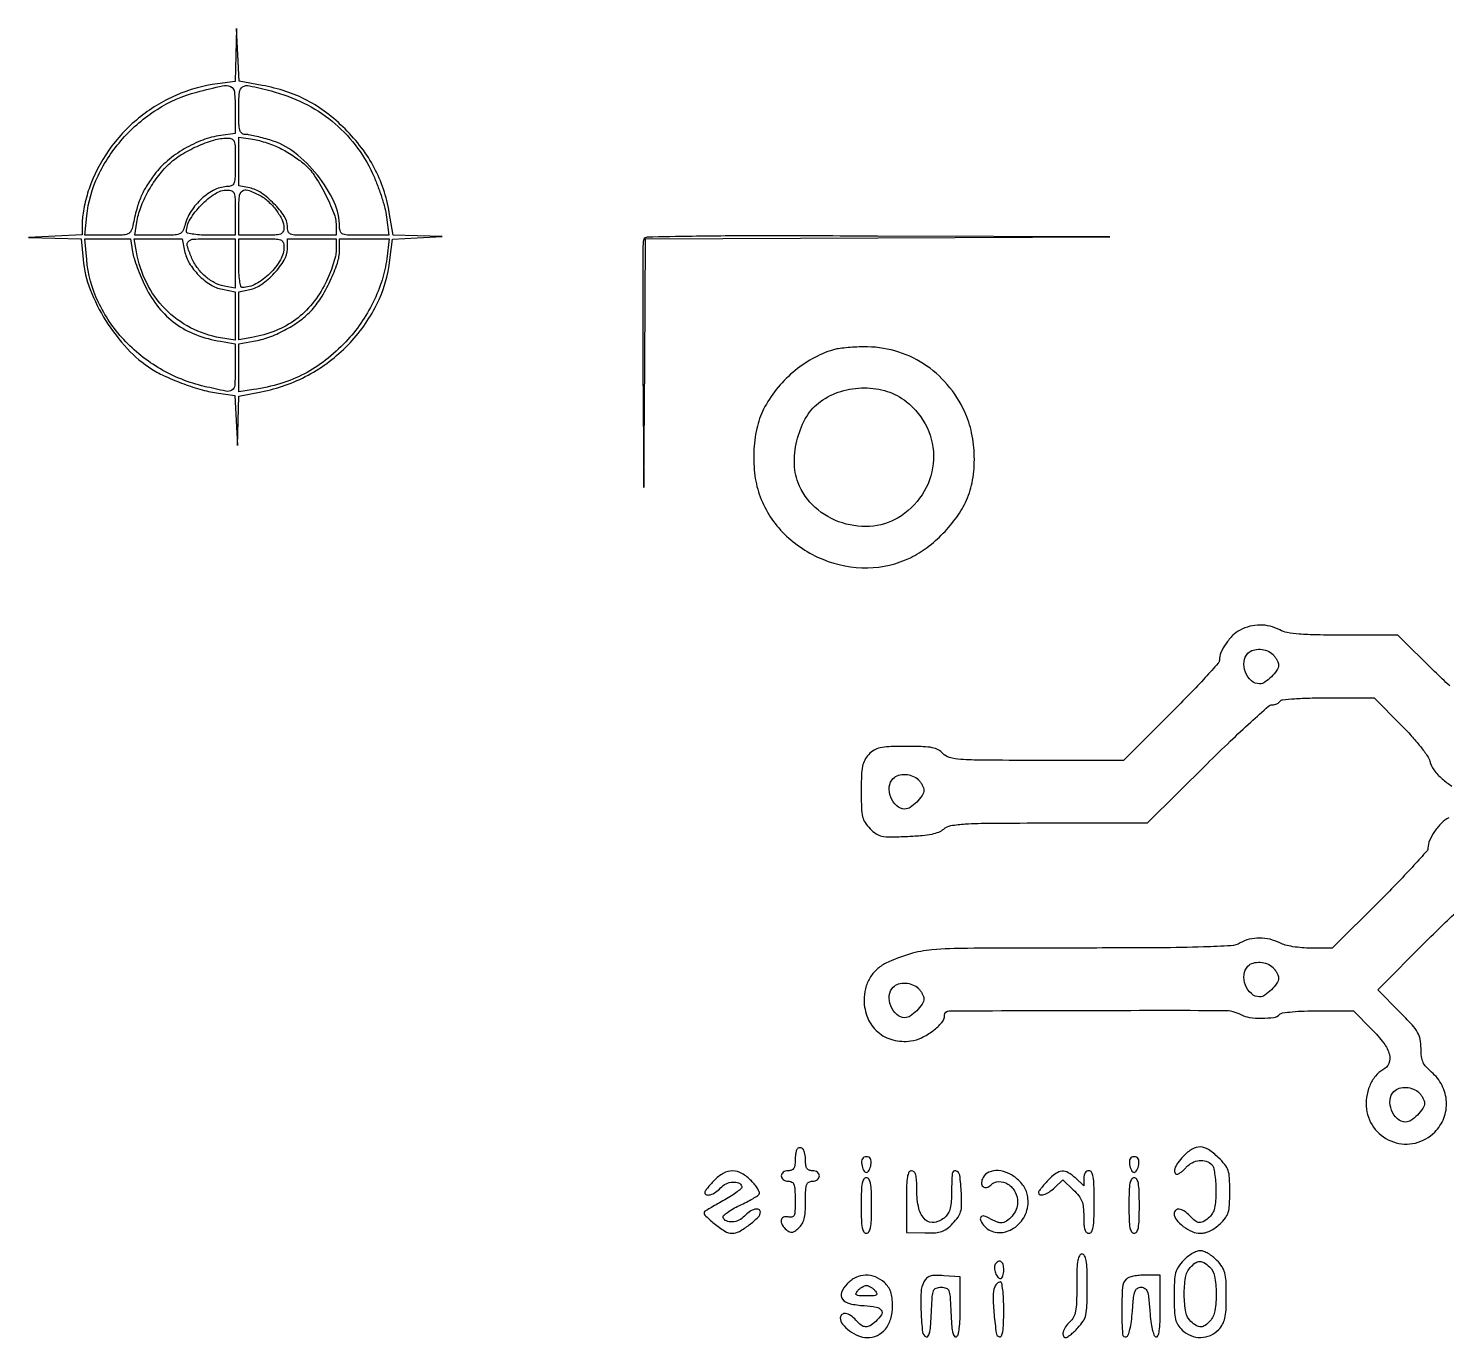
# Model space of a CAD drawing. Extents: x 2 to 176, y 113 to 294.
# Drawn here: x 33.46 to 67.96, y 151.77 to 183.62 of the extents above; entities that cross this region are included whole.
import ezdxf

# ---------------------------------------------------------------- set-up
doc = ezdxf.new("R2010")
doc.units = 0
doc.header["$MEASUREMENT"] = 0

msp = doc.modelspace()

# ---------------------------------------------------------------- linework, layer by layer
for points in [[(38.510025, 182.979549), (38.493, 182.334798), (38.062851, 182.277737, 0.070521), (37.04854, 181.994074, 0.068133), (36.139851, 181.437502, 0.068136), (35.41422, 180.657212, 0.070539), (34.935206, 179.719348, 0.017734), (34.87218, 179.512604, 0.014381), (34.818953, 179.286983, 0.014624), (34.781931, 179.075959, 0.036122), (34.7706, 178.919314), (34.7706, 178.597717), (34.11495, 178.568884), (33.4593, 178.540051), (34.1032, 178.523025), (34.7471, 178.506), (34.793116, 177.998528, 0.070252), (34.963556, 177.272894, 0.047274), (35.346193, 176.511061, 0.04693), (35.869883, 175.827476, 0.065215), (36.4626, 175.335249, 0.034535), (36.803289, 175.151885, 0.01944), (37.238615, 174.97506, 0.019374), (37.691506, 174.830877, 0.031234), (38.087537, 174.747697), (38.485775, 174.689716), (38.514878, 174.081008), (38.54398, 173.4723), (38.56079, 174.076071), (38.5776, 174.679841), (39.12549, 174.783221, 0.077601), (40.264303, 175.187836, 0.075635), (41.236862, 175.922981, 0.077334), (41.9298, 176.897324, 0.087292), (42.257507, 177.99674), (42.31579, 178.498906), (42.921245, 178.527943), (43.5267, 178.55698), (42.930533, 178.57379), (42.334367, 178.5906), (42.238913, 179.147854, 0.037902), (42.09743, 179.712742, 0.041544), (41.87533, 180.231932, 0.040699), (41.565871, 180.716203, 0.033808), (41.163725, 181.176976, 0.033777), (40.712411, 181.571307, 0.041668), (40.241348, 181.871452, 0.041676), (39.727119, 182.089295, 0.033811), (39.146658, 182.237394), (38.584213, 182.341028), (38.555632, 182.982664), (38.527051, 183.6243)], [(38.493, 181.647339), (38.493, 181.066278), (38.14044, 181.01899, 0.057295), (37.70333, 180.908403, 0.042438), (37.253461, 180.692704, 0.04224), (36.843925, 180.402587, 0.054863), (36.527176, 180.069597, 0.024232), (36.33319, 179.787467, 0.038372), (36.198505, 179.526969, 0.034305), (36.095689, 179.228639, 0.015211), (35.999535, 178.82325, -0.063476), (35.953118, 178.687405, -0.189533), (35.88188, 178.622338, -0.084556), (35.747805, 178.595604, -0.007025), (35.391652, 178.5906), (34.831528, 178.5906), (34.880078, 179.061004, -0.085824), (35.154205, 180.036029, -0.070444), (35.753272, 180.938626, -0.069349), (36.590198, 181.651765, -0.07812), (37.558091, 182.073949, -0.008316), (38.184518, 182.22642, -0.164001), (38.378839, 182.206337, -0.268316), (38.472895, 182.074148, -0.023539)], [(39.364947, 182.102205, -0.050253), (40.161738, 181.806626, -0.056978), (40.847826, 181.367369, -0.05795), (41.407791, 180.791867, -0.055055), (41.831978, 180.093667, -0.017146), (41.945771, 179.825762, -0.013564), (42.050821, 179.529019, -0.01378), (42.133306, 179.248056, -0.032902), (42.17482, 179.03475), (42.231277, 178.5906), (41.631139, 178.5906, -0.005757), (41.255375, 178.594927, -0.073454), (41.116768, 178.618673, -0.215737), (41.053684, 178.676422, -0.101486), (41.031, 178.787029, 0.108336), (40.896673, 179.399705, 0.060486), (40.494139, 180.052606, 0.059607), (39.93651, 180.602499, 0.092933), (39.337934, 180.909579, 0.008389), (39.153357, 180.961039, 0.009252), (38.973062, 181.004514, 0.008736), (38.817995, 181.036051, 0.045825), (38.731445, 181.044, -0.173593), (38.65151, 181.072615, -0.158587), (38.604244, 181.146563, -0.056482), (38.582384, 181.300214, -0.00712), (38.5776, 181.6362, -0.017357), (38.592774, 182.073203, -0.246561), (38.672237, 182.20197, -0.189525), (38.836921, 182.228515, -0.010003)], [(38.493, 180.3672, -0.006457), (38.488436, 180.013845, -0.064845), (38.465657, 179.868381, -0.189661), (38.413163, 179.800704, -0.134862), (38.319599, 179.775, 0.114744), (38.000739, 179.700849, 0.069822), (37.679131, 179.482523, 0.066537), (37.414603, 179.169803, 0.081007), (37.262754, 178.81809, -0.067931), (37.209951, 178.686486, -0.179253), (37.133412, 178.622169, -0.079248), (36.992509, 178.595663, -0.006944), (36.627948, 178.5906), (36.050238, 178.5906), (36.099379, 178.90785, -0.051354), (36.192941, 179.264882, -0.035821), (36.366858, 179.643578, -0.034886), (36.600081, 180.005941, -0.040138), (36.871755, 180.314538, -0.054354), (37.168134, 180.544611, -0.032437), (37.563114, 180.753595, -0.032599), (37.970745, 180.905463, -0.069348), (38.30265, 180.956638, -0.108277), (38.408732, 180.935001, -0.213538), (38.46515, 180.872353, -0.072264), (38.488634, 180.733959, -0.005952)], [(39.589267, 180.707403, -0.017149), (39.730443, 180.629167, -0.010568), (39.891231, 180.528032, -0.010594), (40.046137, 180.421191, -0.018634), (40.168794, 180.325554, -0.071956), (40.411266, 180.053312, -0.026066), (40.674367, 179.606158, -0.025154), (40.886559, 179.142777, -0.095066), (40.9464, 178.830887), (40.9464, 178.5906), (40.3542, 178.5906, -0.005438), (39.969168, 178.594788, -0.084222), (39.839708, 178.619659, -0.2339), (39.781251, 178.681982, -0.0736), (39.762, 178.812053, 0.151794), (39.686647, 179.054541, 0.044307), (39.434685, 179.359122, 0.044877), (39.122126, 179.623143, 0.103953), (38.841197, 179.743431), (38.5776, 179.79615), (38.5776, 180.388588), (38.5776, 180.981025), (38.923763, 180.925671, -0.024948), (39.079445, 180.892741, -0.014647), (39.262047, 180.838721, -0.01463), (39.4419, 180.773848, -0.024082)], [(38.493, 179.1405), (38.493, 178.5906), (37.9008, 178.5906, -0.012962), (37.673761, 178.596487, -0.021328), (37.482559, 178.614608, -0.016815), (37.33485, 178.640081, -0.355537), (37.3086, 178.67233, -0.137923), (37.39507, 178.979838, -0.056216), (37.664007, 179.325968, -0.056287), (38.001632, 179.602066, -0.144244), (38.301459, 179.6904, -0.100348), (38.408002, 179.6688, -0.211984), (38.464483, 179.60853, -0.077164), (38.488423, 179.477825, -0.006783)], [(39.082732, 179.564777, -0.066422), (39.295037, 179.416424, -0.046824), (39.490462, 179.200094, -0.048195), (39.632164, 178.966238, -0.112587), (39.6774, 178.76789, -0.120859), (39.65385, 178.671888, -0.196941), (39.590649, 178.618569, -0.070928), (39.455278, 178.595295, -0.007161), (39.1275, 178.5906), (38.5776, 178.5906), (38.5776, 179.1405, -0.018494), (38.592043, 179.530845, -0.202243), (38.662075, 179.667669, -0.268633), (38.795438, 179.691077, -0.031541)], [(35.995844, 178.18875, 0.036926), (36.032045, 178.030979, 0.012763), (36.106724, 177.809271, 0.012601), (36.201772, 177.568243, 0.014299), (36.305187, 177.342406, 0.054448), (36.62851, 176.83441, 0.066662), (37.035317, 176.446148, 0.065706), (37.535013, 176.174636, 0.050872), (38.13345, 176.012329), (38.493, 175.953128), (38.493, 175.368364, -0.013742), (38.481153, 174.937408, -0.248188), (38.412312, 174.822954, -0.188073), (38.267372, 174.797934, -0.007657), (37.739474, 174.913866, -0.073582), (36.672018, 175.33823, -0.074532), (35.778445, 176.052117, -0.077052), (35.156517, 176.972735, -0.087699), (34.877716, 177.998528), (34.8317, 178.506), (35.389517, 178.506), (35.947333, 178.506)], [(37.26026, 178.212345, 0.089506), (37.374135, 177.913423, 0.058553), (37.600703, 177.621185, 0.058832), (37.887144, 177.39106, 0.093731), (38.178948, 177.277086), (38.493, 177.21817), (38.493, 176.627949), (38.493, 176.037728), (38.13345, 176.097787, -0.078692), (37.404376, 176.341478, -0.079342), (36.78859, 176.798032, -0.077988), (36.337581, 177.431386, -0.072376), (36.087744, 178.18875), (36.031933, 178.506), (36.618551, 178.506), (37.20517, 178.506)], [(38.493, 177.903225), (38.493, 177.30045), (38.222117, 177.354627, -0.072458), (37.981743, 177.440213, -0.059277), (37.757129, 177.595579, -0.056641), (37.566052, 177.807346, -0.054586), (37.424597, 178.059133, -0.027557), (37.32564, 178.332176, -0.284786), (37.355347, 178.442826, -0.179162), (37.483114, 178.496705, -0.011126), (37.9008, 178.506), (38.493, 178.506)], [(39.677084, 178.31565, -0.130725), (39.590344, 177.991721, -0.06831), (39.333099, 177.658907, -0.068095), (38.994358, 177.406494, -0.126775), (38.664917, 177.3216, -0.34502), (38.628642, 177.350014, -0.023874), (38.601868, 177.486193, -0.024409), (38.583438, 177.674462, -0.012194), (38.5776, 177.9138), (38.5776, 178.506), (39.1275, 178.506, -0.006803), (39.464152, 178.501419, -0.076703), (39.595138, 178.477541, -0.211288), (39.65551, 178.421313, -0.101884)], [(40.9464, 178.223413, -0.059586), (40.929262, 178.080112, -0.018665), (40.870363, 177.871672, -0.018357), (40.786632, 177.641879, -0.019322), (40.687551, 177.422823, -0.054513), (40.369001, 176.92838, -0.063708), (39.965411, 176.543012, -0.062993), (39.473763, 176.268493, -0.051569), (38.89485, 176.101788), (38.5776, 176.044933), (38.5776, 176.630392), (38.5776, 177.21585), (38.845092, 177.269348, 0.107226), (39.133945, 177.395247, 0.049348), (39.443129, 177.668224, 0.049397), (39.686193, 177.987839, 0.138747), (39.762, 178.255762), (39.762, 178.506), (40.3542, 178.506), (40.9464, 178.506)], [(42.177212, 178.01955, -0.047944), (42.064797, 177.501904, -0.036905), (41.848404, 176.965485, -0.035991), (41.547958, 176.45172, -0.039123), (41.184343, 176.001445, -0.036945), (40.691471, 175.55194, -0.046834), (40.173536, 175.218527, -0.04646), (39.599145, 174.985433, -0.035492), (38.93715, 174.836216), (38.5776, 174.7816), (38.5776, 175.367364), (38.5776, 175.953128), (38.93715, 176.0131, 0.045409), (39.305643, 176.109564, 0.034142), (39.689275, 176.278609, 0.034259), (40.044595, 176.497335, 0.047056), (40.327915, 176.742996, 0.051001), (40.573709, 177.059363, 0.029423), (40.805021, 177.483009, 0.029166), (40.977357, 177.911214, 0.0805), (41.030174, 178.23105), (41.031, 178.506), (41.632948, 178.506), (42.234896, 178.506)], [(48.429725, 178.484369, 0.089955), (48.413484, 178.398524, 0.000473), (48.407809, 177.539691, 0.002078), (48.406334, 176.560128, 0.001314), (48.412363, 175.417619), (48.435765, 172.4571), (48.455782, 175.48095), (48.4758, 178.504801), (54.12285, 178.52716), (59.7699, 178.54952), (54.120195, 178.57006, 0.000743), (51.207023, 178.576321, 0.00393), (49.610601, 178.564832, 0.001565), (48.515835, 178.544919, 0.304705)], [(53.0442, 175.804288, 0.053847), (52.531979, 175.585371, 0.048394), (52.058106, 175.255446, 0.048087), (51.653677, 174.838193, 0.051595), (51.347154, 174.3606, 0.064231), (51.180474, 173.888218, 0.043076), (51.109078, 173.319227, 0.042613), (51.13611, 172.737674, 0.057366), (51.264481, 172.226905, 0.108483), (51.853975, 171.321143, 0.098515), (52.787757, 170.707594, 0.099171), (53.879732, 170.500721, 0.111597), (54.917859, 170.746795, 0.047718), (55.326923, 170.997806, 0.037978), (55.715941, 171.340147, 0.038109), (56.047196, 171.735802, 0.049207), (56.283514, 172.146138, 0.06489), (56.431768, 172.634757, 0.046263), (56.473256, 173.20576, 0.045667), (56.408689, 173.78399, 0.057748), (56.240687, 174.294641, 0.068224), (55.815813, 174.958312, 0.073545), (55.237403, 175.463868, 0.074384), (54.543475, 175.776232, 0.072203), (53.781276, 175.876128, 0.010442), (53.564547, 175.868601, 0.01039), (53.34796, 175.852026, 0.010284), (53.159415, 175.829726, 0.039522)], [(54.81931, 174.544928, -0.114956), (55.322682, 173.910224, -0.121715), (55.479942, 173.131886, -0.12102), (55.256729, 172.366449, -0.112809), (54.700177, 171.768171, -0.121804), (54.020869, 171.516786, -0.105596), (53.263271, 171.591569, -0.105277), (52.60052, 171.969791, -0.120353), (52.187544, 172.569726, -0.092285), (52.094944, 173.080716, -0.065747), (52.174049, 173.658429, -0.06682), (52.397356, 174.185383, -0.104819), (52.729033, 174.546343, -0.080918), (53.229664, 174.792694, -0.074257), (53.797929, 174.877164, -0.07599), (54.353949, 174.791784, -0.09209)], [(63.740057, 168.390257, -0.040215), (63.790932, 168.330467, -0.035542), (63.833948, 168.260864, -0.037263), (63.863608, 168.192251, -0.083576), (63.873, 168.136457, -0.150373), (63.833073, 168.0067, -0.04713), (63.701965, 167.848235, -0.04713), (63.5435, 167.717127, -0.150373), (63.413743, 167.6772, -0.187274), (63.213835, 167.754797, -0.116627), (63.070461, 167.965235, -0.114242), (63.034813, 168.221212, -0.175848), (63.12852, 168.42168, -0.125389), (63.257596, 168.498338, -0.084647), (63.428505, 168.518522, -0.08164), (63.602436, 168.480675, -0.102411)], [(55.110857, 165.344657, -0.040215), (55.161732, 165.284867, -0.035542), (55.204748, 165.215264, -0.037263), (55.234408, 165.146651, -0.083576), (55.2438, 165.090857, -0.150373), (55.203873, 164.9611, -0.04713), (55.072765, 164.802635, -0.04713), (54.9143, 164.671527, -0.150373), (54.784543, 164.6316, -0.187274), (54.584635, 164.709197, -0.116627), (54.441261, 164.919635, -0.114242), (54.405613, 165.175612, -0.175848), (54.49932, 165.37608, -0.125389), (54.628396, 165.452738, -0.084647), (54.799305, 165.472922, -0.08164), (54.973236, 165.435075, -0.102411)], [(63.740057, 160.776257, -0.040215), (63.790932, 160.716467, -0.035542), (63.833948, 160.646864, -0.037263), (63.863608, 160.578251, -0.083576), (63.873, 160.522457, -0.150373), (63.833073, 160.3927, -0.04713), (63.701965, 160.234235, -0.04713), (63.5435, 160.103127, -0.150373), (63.413743, 160.0632, -0.187274), (63.213835, 160.140797, -0.116627), (63.070461, 160.351235, -0.114242), (63.034813, 160.607212, -0.175848), (63.12852, 160.80768, -0.125389), (63.257596, 160.884338, -0.084647), (63.428505, 160.904522, -0.08164), (63.602436, 160.866675, -0.102411)], [(55.110857, 160.268657, -0.040215), (55.161732, 160.208867, -0.035542), (55.204748, 160.139264, -0.037263), (55.234408, 160.070651, -0.083576), (55.2438, 160.014857, -0.150373), (55.203873, 159.8851, -0.04713), (55.072765, 159.726635, -0.04713), (54.9143, 159.595527, -0.150373), (54.784543, 159.5556, -0.187274), (54.584635, 159.633197, -0.116627), (54.441261, 159.843635, -0.114242), (54.405613, 160.099612, -0.175848), (54.49932, 160.30008, -0.125389), (54.628396, 160.376738, -0.084647), (54.799305, 160.396922, -0.08164), (54.973236, 160.359075, -0.102411)], [(67.293257, 157.730657, -0.040215), (67.344132, 157.670867, -0.035542), (67.387148, 157.601264, -0.037263), (67.416808, 157.532651, -0.083576), (67.4262, 157.476857, -0.150373), (67.386273, 157.3471, -0.04713), (67.255165, 157.188635, -0.04713), (67.0967, 157.057527, -0.150373), (66.966943, 157.0176, -0.187274), (66.767035, 157.095197, -0.116627), (66.623661, 157.305635, -0.114242), (66.588013, 157.561612, -0.175848), (66.68172, 157.76208, -0.125389), (66.810796, 157.838738, -0.084647), (66.981705, 157.858922, -0.08164), (67.155636, 157.821075, -0.102411)], [(52.1677, 156.3667, 0.126799), (52.146714, 156.331139, 0.024704), (52.129492, 156.25808, 0.024805), (52.117571, 156.168635, 0.020728), (52.1136, 156.0729, -0.034546), (52.105441, 155.954955, -0.1197), (52.077521, 155.884312, -0.161331), (52.025932, 155.846204, -0.079246), (51.9444, 155.8332, 0.072314), (51.879308, 155.823736, 0.08892), (51.82455, 155.796187, 0.10214), (51.788161, 155.755009, 0.130775), (51.7752, 155.7063, 0.130775), (51.788161, 155.657591, 0.10214), (51.82455, 155.616413, 0.08892), (51.879308, 155.588864, 0.072314), (51.9444, 155.5794, -0.116949), (52.033464, 155.558279, -0.189934), (52.084626, 155.501078, -0.078657), (52.108347, 155.382432, -0.010085), (52.1136, 155.12202, -0.008028), (52.109234, 154.850115, -0.089388), (52.086672, 154.744474, -0.261804), (52.03608, 154.704395, -0.103778), (51.9444, 154.708887, 0.157271), (51.831286, 154.702523, 0.275184), (51.775192, 154.631065, 0.17134), (51.800542, 154.512672, 0.082123), (51.903687, 154.393683, 0.060619), (51.977248, 154.346363, 0.15153), (52.03973, 154.336934, 0.117307), (52.106922, 154.364126, 0.029377), (52.199787, 154.438736, 0.075477), (52.281657, 154.539037, 0.070139), (52.332593, 154.661611, 0.048005), (52.35953, 154.830827, 0.015483), (52.3674, 155.084912, -0.008833), (52.372435, 155.369913, -0.073721), (52.395787, 155.496439, -0.189124), (52.447027, 155.55684, -0.123992), (52.5366, 155.5794, 0.072314), (52.601692, 155.588864, 0.08892), (52.65645, 155.616413, 0.10214), (52.692839, 155.657591, 0.130775), (52.7058, 155.7063, 0.130775), (52.692839, 155.755009, 0.10214), (52.65645, 155.796187, 0.08892), (52.601692, 155.823736, 0.072314), (52.5366, 155.8332, -0.080498), (52.454421, 155.846517, -0.164533), (52.402933, 155.885451, -0.117871), (52.375325, 155.958234, -0.031983), (52.3674, 156.082007, 0.045453), (52.352598, 156.244504, 0.107921), (52.305944, 156.355875, 0.224764), (52.239823, 156.393463, 0.21841)], [(61.562328, 156.188121, 0.031976), (61.423561, 156.023388, 0.07398), (61.347853, 155.880912, 0.173614), (61.348133, 155.789556, 0.315904), (61.406488, 155.7486, 0.136196), (61.443523, 155.758879, 0.026046), (61.501957, 155.798302, 0.02603), (61.567233, 155.853023, 0.021385), (61.6311, 155.9178, -0.089638), (61.774729, 156.028453, -0.092382), (61.946506, 156.080349, -0.099666), (62.114617, 156.065259, -0.124944), (62.24868, 155.98548, -0.134068), (62.288725, 155.915353, -0.022593), (62.32079, 155.762765, -0.022991), (62.342881, 155.573132, -0.017501), (62.3502, 155.364092, -0.014379), (62.342671, 155.102338, -0.043223), (62.31706, 154.925592, -0.064359), (62.269882, 154.799809, -0.087184), (62.195489, 154.704212, -0.04536), (62.057527, 154.600437, -0.154976), (61.949931, 154.573337, -0.151817), (61.845041, 154.613069, -0.042978), (61.7157, 154.7334, 0.057906), (61.586311, 154.84678, 0.114275), (61.459918, 154.896722, 0.216089), (61.372793, 154.871961, 0.220542), (61.335, 154.790447, 0.173036), (61.388553, 154.640336, 0.059662), (61.557044, 154.478175, 0.05808), (61.771397, 154.352281, 0.104127), (61.970323, 154.3104, 0.065703), (62.086776, 154.325769, 0.044797), (62.2123, 154.371869, 0.041788), (62.337054, 154.444133, 0.038876), (62.451321, 154.537728, 0.040622), (62.581868, 154.684898, 0.088133), (62.649896, 154.819284, 0.061214), (62.680722, 154.998308, 0.012061), (62.6886, 155.324832, 0.0123), (62.68027, 155.663383, 0.068857), (62.646693, 155.841139, 0.090278), (62.569742, 155.980583, 0.029181), (62.409622, 156.155004, 0.047447), (62.169476, 156.347206, 0.136098), (61.967824, 156.411712, 0.150292), (61.774414, 156.360408, 0.062375)], [(53.736266, 155.98125, 0.041303), (53.752837, 155.908391, 0.056112), (53.78021, 155.846815, 0.069458), (53.813522, 155.804691, 0.193098), (53.8479, 155.7909, 0.193098), (53.882278, 155.804691, 0.069458), (53.91559, 155.846815, 0.056112), (53.942963, 155.908391, 0.041303), (53.959534, 155.98125, 0.04615), (53.963728, 156.067055, 0.12236), (53.946473, 156.125541, 0.161672), (53.907749, 156.159491, 0.100145), (53.8479, 156.1716, 0.100145), (53.788051, 156.159491, 0.161672), (53.749327, 156.125541, 0.12236), (53.732072, 156.067055, 0.04615)], [(60.250466, 155.98125, 0.041303), (60.267037, 155.908391, 0.056112), (60.29441, 155.846815, 0.069458), (60.327722, 155.804691, 0.193098), (60.3621, 155.7909, 0.193098), (60.396478, 155.804691, 0.069458), (60.42979, 155.846815, 0.056112), (60.457163, 155.908391, 0.041303), (60.473734, 155.98125, 0.04615), (60.477928, 156.067055, 0.12236), (60.460673, 156.125541, 0.161672), (60.421949, 156.159491, 0.100145), (60.3621, 156.1716, 0.100145), (60.302251, 156.159491, 0.161672), (60.263527, 156.125541, 0.12236), (60.246272, 156.067055, 0.04615)], [(50.141328, 155.595921, 0.011496), (50.054252, 155.500747, 0.015812), (49.980778, 155.411064, 0.012451), (49.924711, 155.334143, 0.152403), (49.914, 155.299821, 0.339573), (49.954152, 155.247517, 0.138413), (50.049551, 155.248824, 0.077527), (50.179383, 155.310508, 0.05931), (50.29807, 155.413924, -0.097877), (50.432287, 155.513875, -0.092948), (50.596923, 155.557602, -0.115245), (50.739412, 155.535302, -0.220954), (50.81673, 155.4525, -0.289437), (50.805237, 155.406965, -0.022419), (50.705839, 155.320617, -0.025163), (50.568534, 155.222571, -0.016165), (50.400356, 155.122338, 0.001652), (50.227588, 155.026051, 0.002413), (50.076128, 154.940018, 0.00117), (49.947916, 154.86597, 0.042842), (49.920168, 154.846506, 0.439278), (49.91598, 154.754832, 0.026746), (50.143676, 154.548938, 0.02974), (50.405635, 154.361045, 0.141625), (50.580849, 154.3104, 0.128427), (50.756875, 154.356371, 0.0351), (50.998819, 154.515259, 0.032737), (51.212509, 154.701436, 0.199757), (51.2676, 154.833828, 0.314648), (51.227483, 154.891265, 0.155292), (51.134137, 154.89531, 0.084119), (51.004793, 154.835575, 0.058752), (50.88353, 154.729676, -0.097773), (50.748024, 154.628722, -0.095915), (50.583391, 154.585958, -0.118924), (50.441148, 154.610938, -0.213845), (50.362848, 154.696885, -0.293828), (50.374882, 154.743231, -0.028886), (50.468322, 154.819948, -0.029248), (50.600798, 154.905084, -0.018674), (50.763623, 154.988897, 0.00932), (50.931855, 155.07155, 0.012447), (51.08116, 155.153154, 0.009705), (51.201713, 155.226157, 0.113816), (51.240093, 155.264936, 0.240538), (51.243668, 155.308716, 0.036185), (51.203081, 155.390025, 0.033945), (51.136788, 155.486268, 0.023238), (51.049514, 155.586275, 0.07151), (50.821232, 155.764927, 0.128358), (50.59312, 155.827063, 0.130332), (50.366179, 155.769458, 0.074897)], [(53.721, 154.9872, 0.006994), (53.72596, 154.6326, 0.039364), (53.746116, 154.44435, 0.093584), (53.78471, 154.345423, 0.258593), (53.8479, 154.3104, 0.258593), (53.91109, 154.345423, 0.093584), (53.949684, 154.44435, 0.039364), (53.96984, 154.6326, 0.006994), (53.9748, 154.9872, 0.006994), (53.96984, 155.3418, 0.039364), (53.949684, 155.53005, 0.093584), (53.91109, 155.628977, 0.258593), (53.8479, 155.664, 0.258593), (53.78471, 155.628977, 0.093584), (53.746116, 155.53005, 0.039364), (53.72596, 155.3418, 0.006994)], [(54.8208, 155.082928), (54.8208, 154.332655), (55.27099, 154.322277, 0.018318), (55.526431, 154.325747, 0.069247), (55.68312, 154.355636, 0.08445), (55.809272, 154.423778, 0.035778), (55.952362, 154.553201, 0.035877), (56.078271, 154.705056, 0.087015), (56.141002, 154.835938, 0.066671), (56.164272, 155.000821, 0.014838), (56.157822, 155.286018, 0.018679), (56.118352, 155.725165, 0.308539), (56.025679, 155.829656, 0.463089), (55.938043, 155.767005, 0.020696), (55.9206, 155.345762, -0.01535), (55.912902, 155.095079, -0.043837), (55.887021, 154.92269, -0.06389), (55.839742, 154.798679, -0.086058), (55.765889, 154.704212, -0.138767), (55.505977, 154.575507, -0.238902), (55.279489, 154.641862, -0.149353), (55.124062, 154.91315, -0.055997), (55.0746, 155.353411, 0.011562), (55.069031, 155.594227, 0.053131), (55.047856, 155.732085, 0.116679), (55.008461, 155.805788, 0.215132), (54.9477, 155.8332, 0.271775), (54.883782, 155.795687, 0.085654), (54.845527, 155.687005, 0.035837), (54.825619, 155.480067, 0.006067)], [(56.684748, 155.669134, 0.106965), (56.648504, 155.542272, 0.220699), (56.684931, 155.448153, 0.26403), (56.772716, 155.425662, 0.130719), (56.875491, 155.485251, -0.191139), (57.069784, 155.569161, -0.153859), (57.290458, 155.50681, -0.127787), (57.464837, 155.314255, -0.121013), (57.528, 155.0571, -0.105272), (57.493196, 154.893628, -0.068579), (57.390892, 154.729168, -0.071396), (57.254202, 154.605652, -0.149158), (57.118341, 154.5642, -0.069161), (57.068666, 154.571104, -0.023437), (56.999314, 154.594323, -0.022793), (56.924125, 154.627497, -0.024293), (56.8539, 154.666747, 0.066299), (56.711944, 154.731139, 0.324624), (56.633498, 154.703888, 0.284213), (56.62858, 154.614313, 0.059216), (56.723831, 154.480119, 0.189756), (57.026044, 154.33032, 0.14987), (57.38573, 154.407887, 0.130616), (57.675492, 154.688685, 0.136169), (57.7818, 155.0718, 0.042234), (57.768525, 155.228673, 0.062394), (57.728615, 155.360744, 0.060434), (57.656207, 155.481865, 0.036837), (57.544521, 155.605872, 0.079519), (57.312824, 155.766187, 0.093554), (57.05527, 155.834705, 0.114629), (56.830137, 155.79957, 0.175861)], [(58.262928, 155.595921, 0.011496), (58.175852, 155.500747, 0.015812), (58.102378, 155.411064, 0.012451), (58.046311, 155.334143, 0.152403), (58.0356, 155.299821, 0.335389), (58.073677, 155.249441, 0.146783), (58.162479, 155.250781, 0.072263), (58.293373, 155.314146, 0.039788), (58.432567, 155.425482), (58.628939, 155.609964), (58.88217, 155.367354, -0.03321), (59.014666, 155.222368, -0.075747), (59.088494, 155.094262, -0.069041), (59.124603, 154.942606, -0.023975), (59.1354, 154.717572, 0.01495), (59.141354, 154.518499, 0.060656), (59.163142, 154.399412, 0.124266), (59.202787, 154.33466, 0.19599), (59.2623, 154.3104, 0.273642), (59.326323, 154.348275, 0.084509), (59.364525, 154.45845, 0.035355), (59.3844, 154.668214, 0.005946), (59.3892, 155.0718, 0.005946), (59.3844, 155.475386, 0.035355), (59.364525, 155.68515, 0.084509), (59.326323, 155.795325, 0.273642), (59.2623, 155.8332, 0.133894), (59.212083, 155.819507, 0.109052), (59.171141, 155.781392, 0.089735), (59.144436, 155.722373, 0.061557), (59.1354, 155.649253), (59.1354, 155.465306), (58.939597, 155.649253, 0.054545), (58.758614, 155.785474, 0.154942), (58.60663, 155.820865, 0.140805), (58.452692, 155.763199, 0.04218)], [(60.2352, 154.9872, 0.006994), (60.24016, 154.6326, 0.039364), (60.260316, 154.44435, 0.093584), (60.29891, 154.345423, 0.258593), (60.3621, 154.3104, 0.258593), (60.42529, 154.345423, 0.093584), (60.463884, 154.44435, 0.039364), (60.48404, 154.6326, 0.006994), (60.489, 154.9872, 0.006994), (60.48404, 155.3418, 0.039364), (60.463884, 155.53005, 0.093584), (60.42529, 155.628977, 0.258593), (60.3621, 155.664, 0.258593), (60.29891, 155.628977, 0.093584), (60.260316, 155.53005, 0.039364), (60.24016, 155.3418, 0.006994)], [(56.982818, 153.556634, 0.16021), (56.961282, 153.467022, 0.070271), (56.988505, 153.346516, 0.073583), (57.045614, 153.244273, 0.232695), (57.114051, 153.2106, 0.244294), (57.14304, 153.225663, 0.06743), (57.167408, 153.272728, 0.051882), (57.184093, 153.341088, 0.033947), (57.1896, 153.4221, 0.064446), (57.172837, 153.551618, 0.186251), (57.120767, 153.623681, 0.28724), (57.051855, 153.624879, 0.119359)], [(58.9662, 153.054512, -0.007242), (58.960161, 152.637623, -0.039164), (58.93594, 152.412665, -0.074322), (58.885598, 152.26755, -0.088466), (58.797, 152.1531, 0.060054), (58.693133, 152.033538, 0.084546), (58.634804, 151.905211, 0.154425), (58.639317, 151.81224, 0.313686), (58.696572, 151.7724, 0.153934), (58.735177, 151.784574, 0.016157), (58.81192, 151.842101, 0.018805), (58.900587, 151.918803, 0.014011), (58.992672, 152.009679, 0.047661), (59.121343, 152.172514, 0.088529), (59.186218, 152.3273, 0.048613), (59.213834, 152.550421, 0.006498), (59.22, 153.024879, 0.005776), (59.215227, 153.438036, 0.034664), (59.1954, 153.651997, 0.082836), (59.157277, 153.764396, 0.276356), (59.0931, 153.8028, 0.271438), (59.029201, 153.765351, 0.08586), (58.990937, 153.656935, 0.035924), (58.971022, 153.450502, 0.006089)], [(61.562328, 153.650121, 0.043515), (61.437014, 153.494203, 0.084058), (61.371594, 153.348614, 0.053972), (61.34227, 153.150223, 0.009727), (61.335, 152.776568, 0.009426), (61.341811, 152.415311, 0.049197), (61.368773, 152.218314, 0.083545), (61.426505, 152.082159, 0.062297), (61.530803, 151.956347, 0.093671), (61.742372, 151.821515, 0.098801), (61.984553, 151.776536, 0.100609), (62.221919, 151.828091, 0.100888), (62.420053, 151.968203, 0.062428), (62.515158, 152.09878, 0.071167), (62.569987, 152.243258, 0.044658), (62.596794, 152.446157, 0.010526), (62.604, 152.788423, 0.010108), (62.596614, 153.153744, 0.05443), (62.567113, 153.350023, 0.083543), (62.501626, 153.494859, 0.043189), (62.376672, 153.650121, 0.035466), (62.27641, 153.74092, 0.034356), (62.163293, 153.817699, 0.036354), (62.05439, 153.870973, 0.095864), (61.9695, 153.8874, 0.095864), (61.88461, 153.870973, 0.036354), (61.775707, 153.817699, 0.034356), (61.66259, 153.74092, 0.035466)], [(62.195489, 153.493588, -0.166194), (62.318692, 153.271171, -0.041343), (62.358232, 152.851034, -0.041819), (62.327429, 152.426261, -0.145918), (62.210188, 152.180911, -0.04848), (62.0888, 152.07044, -0.153687), (61.986339, 152.034602, -0.148557), (61.879615, 152.06339, -0.044314), (61.743511, 152.166212, -0.166194), (61.620308, 152.388629, -0.041343), (61.580768, 152.808766, -0.041819), (61.611571, 153.233539, -0.145918), (61.728812, 153.478889, -0.04848), (61.8502, 153.58936, -0.153687), (61.952661, 153.625198, -0.148557), (62.059385, 153.59641, -0.044314)], [(53.379028, 153.079898, 0.088603), (53.242992, 152.8711, 0.272609), (53.264265, 152.710363, 0.174015), (53.43991, 152.599667, 0.039799), (53.793163, 152.550529, -0.028709), (54.088478, 152.5161, -0.193996), (54.211021, 152.439836, -0.314872), (54.213351, 152.327724, -0.061559), (54.073889, 152.166212, -0.04536), (53.935927, 152.062437, -0.154976), (53.828331, 152.035337, -0.151817), (53.723441, 152.075069, -0.042978), (53.5941, 152.1954, 0.057906), (53.464711, 152.30878, 0.114275), (53.338318, 152.358722, 0.216089), (53.251193, 152.333961, 0.220542), (53.2134, 152.252447, 0.172831), (53.267703, 152.10004, 0.061935), (53.436911, 151.938401, 0.059738), (53.654356, 151.814052, 0.100371), (53.859756, 151.7724, 0.107302), (54.113894, 151.827574, 0.116854), (54.313299, 151.982405, 0.102577), (54.439509, 152.228742, 0.067362), (54.4824, 152.545656, 0.025915), (54.472318, 152.740051, 0.057472), (54.440205, 152.884702, 0.068302), (54.380548, 153.002242, 0.052686), (54.286597, 153.111253, 0.093473), (54.070457, 153.249118, 0.104356), (53.827342, 153.291707, 0.103977), (53.587054, 153.232461, 0.092173)], [(55.245312, 153.128824, 0.113286), (55.176669, 152.876671, 0.020929), (55.17748, 152.392089, 0.015132), (55.213389, 151.906337, 0.295071), (55.303427, 151.794517, 0.37059), (55.351528, 151.814332, 0.064284), (55.387223, 151.914653, 0.034036), (55.413478, 152.093942, 0.009262), (55.430327, 152.379974, -0.005606), (55.450606, 152.773192, -0.075671), (55.481077, 152.91354, -0.214949), (55.544881, 152.976975, -0.090002), (55.6668, 152.9991, -0.090002), (55.788719, 152.976975, -0.214949), (55.852523, 152.91354, -0.075671), (55.882994, 152.773192, -0.005606), (55.903273, 152.379974, 0.00925), (55.920121, 152.093827, 0.034075), (55.946367, 151.91464, 0.064575), (55.982065, 151.81453, 0.371002), (56.030173, 151.794824, 0.253065), (56.076624, 151.844356, 0.030463), (56.106913, 151.996356, 0.024884), (56.126302, 152.221173, 0.009068), (56.1321, 152.54085), (56.1321, 153.2529), (55.735591, 153.278467, 0.016804), (55.521183, 153.28507, 0.073487), (55.396092, 153.266225, 0.117292), (55.312457, 153.217249, 0.079197)], [(60.16752, 153.19368, 0.183494), (60.077684, 152.993828, 0.015631), (60.06152, 152.42158, 0.01357), (60.078565, 151.856562, 0.49286), (60.17175, 151.793131, 0.228685), (60.218865, 151.838618, 0.029781), (60.260441, 151.976033, 0.027054), (60.295374, 152.167829, 0.013489), (60.3198, 152.413531, -0.007669), (60.349156, 152.748364, -0.06103), (60.383692, 152.899466, -0.161047), (60.440462, 152.971721, -0.147426), (60.5313, 152.9991, -0.147426), (60.622138, 152.971721, -0.161047), (60.678908, 152.899466, -0.06103), (60.713444, 152.748364, -0.007669), (60.7428, 152.413531, 0.013489), (60.767226, 152.167829, 0.027054), (60.802159, 151.976033, 0.029781), (60.843735, 151.838618, 0.228685), (60.89085, 151.793131, 0.394109), (60.941667, 151.8166, 0.061111), (60.973498, 151.933783, 0.029437), (60.991812, 152.150507, 0.006362), (60.9966, 152.52675), (60.9966, 153.2952), (60.63282, 153.2952, 0.025442), (60.486112, 153.28773, 0.028275), (60.346079, 153.265379, 0.029295), (60.230266, 153.232903, 0.113847)], [(54.0594, 152.9145, -0.067869), (54.10124, 152.847346, -0.379843), (54.089569, 152.810191, -0.125791), (54.02579, 152.791148, -0.009971), (53.8479, 152.7876, -0.009971), (53.67001, 152.791148, -0.125791), (53.606231, 152.810191, -0.379843), (53.59456, 152.847346, -0.067869), (53.6364, 152.9145, -0.044245), (53.684545, 152.963055, -0.040219), (53.741972, 153.004123, -0.042584), (53.799659, 153.032367, -0.092812), (53.8479, 153.0414, -0.092812), (53.896141, 153.032367, -0.042584), (53.953828, 153.004123, -0.040219), (54.011255, 152.963055, -0.044245)], [(56.97109, 153.011339, 0.097056), (56.929889, 152.775424, 0.017927), (56.954904, 152.332802, 0.011728), (57.006933, 151.885361, 0.285576), (57.08385, 151.793215, 0.376568), (57.133967, 151.814486, 0.072017), (57.166259, 151.916943, 0.033072), (57.184733, 152.109958, 0.007325), (57.1896, 152.44215, 0.010143), (57.183907, 152.722788, 0.021588), (57.165751, 152.93909, 0.019863), (57.139375, 153.095919, 0.354988), (57.102345, 153.126, 0.114284), (57.065706, 153.117515, 0.06581), (57.027796, 153.092318, 0.060382), (56.994418, 153.055182, 0.061359)]]:
    msp.add_lwpolyline(points, format="xyb", close=True)
for points in [[(68.042456, 167.626525, -0.008392), (67.671493, 167.979395), (66.774686, 168.8616), (65.460413, 168.8616, -0.00453), (64.80146, 168.867571, -0.015724), (64.375863, 168.888683, -0.023467), (64.086259, 168.925938, -0.076615), (63.90382, 168.987979, 0.057721), (63.667307, 169.078468, 0.062844), (63.423146, 169.109043, 0.06261), (63.178263, 169.078023, 0.056608), (62.939631, 168.987068, 0.077516), (62.763693, 168.858257, 0.045716), (62.596977, 168.65738, 0.046213), (62.474087, 168.437168, 0.104539), (62.4348, 168.251318, -0.184579), (62.407147, 168.178962, -0.002668), (62.092774, 167.831493, -0.006931), (61.716727, 167.431563, -0.004466), (61.270455, 166.978117), (60.10611, 165.816), (57.984167, 165.816, -0.001442), (56.658931, 165.819822, -0.017118), (56.145709, 165.840363, -0.04696), (55.86936, 165.887255, -0.144313), (55.7091, 165.9852, 0.087645), (55.595326, 166.073572, 0.074383), (55.451544, 166.123957, 0.03966), (55.229773, 166.148289, 0.007501), (54.822435, 166.1544, 0.007196), (54.395059, 166.148249, 0.0454), (54.178993, 166.122301, 0.085302), (54.035398, 166.064872, 0.06659), (53.904947, 165.958597, 0.065389), (53.808235, 165.824154, 0.072544), (53.753684, 165.673858, 0.042288), (53.727679, 165.456006, 0.008571), (53.721, 165.066452, 0.007985), (53.72758, 164.654472, 0.050204), (53.75528, 164.446267, 0.086915), (53.817796, 164.300835, 0.051551), (53.937145, 164.153964, 0.049258), (54.085491, 164.032285, 0.09753), (54.225485, 163.97407, 0.053497), (54.426943, 163.955333, 0.006958), (54.858923, 163.967459, 0.010323), (55.20545, 163.989189, 0.029606), (55.444074, 164.023417, 0.043359), (55.612329, 164.073319, 0.090436), (55.72809, 164.14515, -0.142827), (55.90185, 164.229518, -0.027649), (56.252447, 164.269303, -0.012974), (56.874827, 164.28908, -0.001455), (58.290581, 164.2932), (60.68954, 164.2932), (62.136276, 165.7314, -0.004521), (62.700898, 166.282631, -0.007006), (63.199158, 166.747129, -0.002734), (63.631808, 167.134989, -0.183364), (63.723013, 167.1696, 0.054467), (63.780444, 167.175875, 0.049247), (63.837248, 167.194451, 0.052381), (63.885089, 167.221789, 0.098671), (63.9153, 167.2542, -0.233693), (63.972367, 167.289826, -0.006691), (64.266621, 167.31506, -0.011658), (64.634349, 167.333039, -0.006384), (65.085528, 167.3388), (66.203469, 167.3388), (66.851977, 166.68315, -0.012282), (67.104436, 166.415049, -0.014986), (67.326639, 166.151683, -0.013538), (67.499241, 165.921682, -0.094766), (67.557176, 165.794601, 0.100494), (67.656784, 165.58252, 0.050365), (67.85732, 165.362917, 0.050613), (68.093084, 165.19139, 0.119803)], [(68.015631, 164.418668, 0.077516), (67.839693, 164.289857, 0.045716), (67.672977, 164.08898, 0.046213), (67.550087, 163.868768, 0.104539), (67.5108, 163.682918, -0.184579), (67.483147, 163.610562, -0.002668), (67.168774, 163.263093, -0.006931), (66.792727, 162.863163, -0.004466), (66.346455, 162.409717), (65.18211, 161.2476), (64.664125, 161.2476, -0.020564), (64.443771, 161.256666, -0.020621), (64.225112, 161.283804, -0.021593), (64.033893, 161.324141, -0.057476), (63.90382, 161.373979, 0.061438), (63.667414, 161.462425, 0.058753), (63.412949, 161.49257, 0.060008), (63.163647, 161.462678, 0.070143), (62.9424, 161.3745, -0.114731), (62.717919, 161.307304, -0.007845), (62.049799, 161.276081, -0.006448), (60.979968, 161.256702, -0.001106), (58.94792, 161.250598, 0.001082), (56.304634, 161.242781, 0.018736), (55.442644, 161.206046, 0.053431), (54.899419, 161.103365, 0.03805), (54.32142, 160.87942, 0.075479), (54.099912, 160.729055, 0.072674), (53.929676, 160.517959, 0.070862), (53.823795, 160.261889, 0.066193), (53.790301, 159.980305, 0.096075), (53.880516, 159.547198, 0.114928), (54.124047, 159.210208, 0.115487), (54.490371, 159.016593, 0.097707), (54.928608, 158.989623, 0.079973), (55.191752, 159.068992, 0.049136), (55.468255, 159.238799, 0.04968), (55.686045, 159.440964, 0.182824), (55.7514, 159.613728, -0.412945), (55.859109, 159.721905, -0.000505), (59.252468, 159.733179, -0.001046), (62.54957, 159.73391, -0.122996), (62.960706, 159.630403, 0.089227), (63.168167, 159.563166, 0.03511), (63.469043, 159.543508, 0.032708), (63.758247, 159.563885, 0.163859), (63.9017, 159.63506, -0.162907), (63.975092, 159.671644, -0.011139), (64.209204, 159.6992, -0.014538), (64.502116, 159.718508, -0.009187), (64.84456, 159.7248), (65.69768, 159.7248), (66.13894, 159.27799, -0.032554), (66.434356, 158.937106, -0.095339), (66.571464, 158.659588, -0.169926), (66.556897, 158.445273, -0.170344), (66.411876, 158.287069, 0.104534), (66.231722, 158.135417, 0.066949), (66.093182, 157.898465, 0.063117), (66.015475, 157.616938, 0.069255), (66.014073, 157.333916, 0.13823), (66.228291, 156.838404, 0.141077), (66.668262, 156.53239, 0.141276), (67.203096, 156.507383, 0.138737), (67.673492, 156.770308, 0.104263), (67.896201, 157.112002, 0.106308), (67.959957, 157.512087, 0.105148), (67.853631, 157.906504, 0.099942), (67.594799, 158.231824, -0.034972), (67.464206, 158.358309, -0.079458), (67.389936, 158.473451, -0.075074), (67.352923, 158.61015, -0.028647), (67.3416, 158.807612, 0.045777), (67.321224, 159.029705, 0.087581), (67.258724, 159.196919, 0.053437), (67.121974, 159.380901, 0.008744), (66.814641, 159.702033), (66.287682, 160.233718), (67.469158, 161.417459, -0.005697), (67.932381, 161.871113, -0.008667), (68.345931, 162.253476, -0.004102)]]:
    msp.add_lwpolyline(points, format="xyb")

doc.saveas('drawing.dxf')
